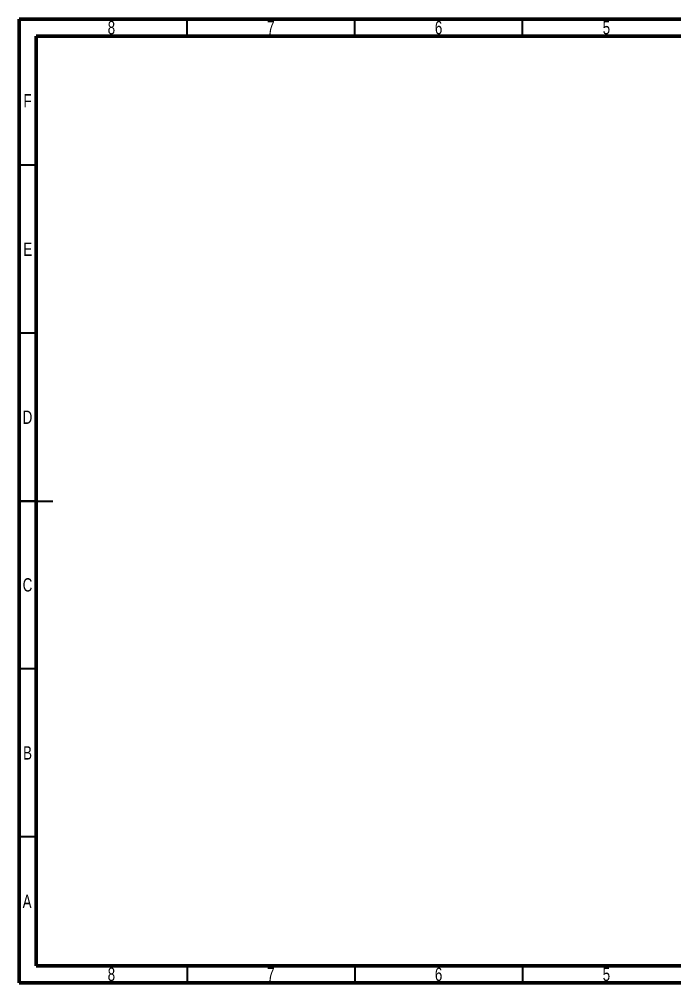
# Model space of a CAD drawing. Header units: millimetres. Extents: x 15 to 415, y 5 to 292.
# Drawn here: x 15 to 210.3, y 5 to 292 of the extents above; entities that cross this region are included whole.
import ezdxf

# ---------------------------------------------------------------- set-up
doc = ezdxf.new("R2010")
doc.units = ezdxf.units.MM
doc.layers.get('0').update_dxf_attribs({"lineweight": 5})
doc.styles.add('SLDTEXTSTYLE0', font='TXT', dxfattribs={"width": 0.75})

msp = doc.modelspace()

# ---------------------------------------------------------------- linework, layer by layer
at = {"color": 7, "linetype": 'Continuous', "lineweight": 70}
for p, q in [((15, 5), (15, 292)), ((15, 292), (415, 292)), ((20, 10), (20, 287)), ((20, 287), (410, 287)), ((410, 10), (20, 10)), ((415, 5), (15, 5))]:
    msp.add_line(p, q, dxfattribs=at)
at = {"color": 7, "linetype": 'Continuous', "lineweight": 35}
for p, q in [((65, 287), (65, 292)), ((115, 287), (115, 292)), ((165, 287), (165, 292)), ((20, 248.5), (15, 248.5)), ((20, 198.5), (15, 198.5)), ((15, 148.5), (25, 148.5)), ((20, 148.5), (15, 148.5)), ((20, 98.5), (15, 98.5)), ((20, 48.5), (15, 48.5)), ((65, 10), (65, 5)), ((115, 10), (115, 5)), ((165, 10), (165, 5))]:
    msp.add_line(p, q, dxfattribs=at)

# ---------------------------------------------------------------- texts
at = {"color": 7, "linetype": 'Continuous', "lineweight": 0, "char_height": 3.97, "attachment_point": 2, "style": 'SLDTEXTSTYLE0'}
for s, insert in [('8', (42.46, 291.5)), ('7', (89.96, 291.5)), ('6', (139.96, 291.5)), ('5', (189.96, 291.5)), ('F', (17.46, 269.69)), ('E', (17.51, 225.5)), ('D', (17.45, 175.44)), ('C', (17.46, 125.5)), ('B', (17.47, 75.44)), ('A', (17.34, 31.19)), ('8', (42.46, 9.5)), ('7', (89.96, 9.5)), ('6', (139.96, 9.5)), ('5', (189.96, 9.5))]:
    msp.add_mtext(s, dxfattribs=dict(at, insert=insert))

doc.saveas('drawing.dxf')
